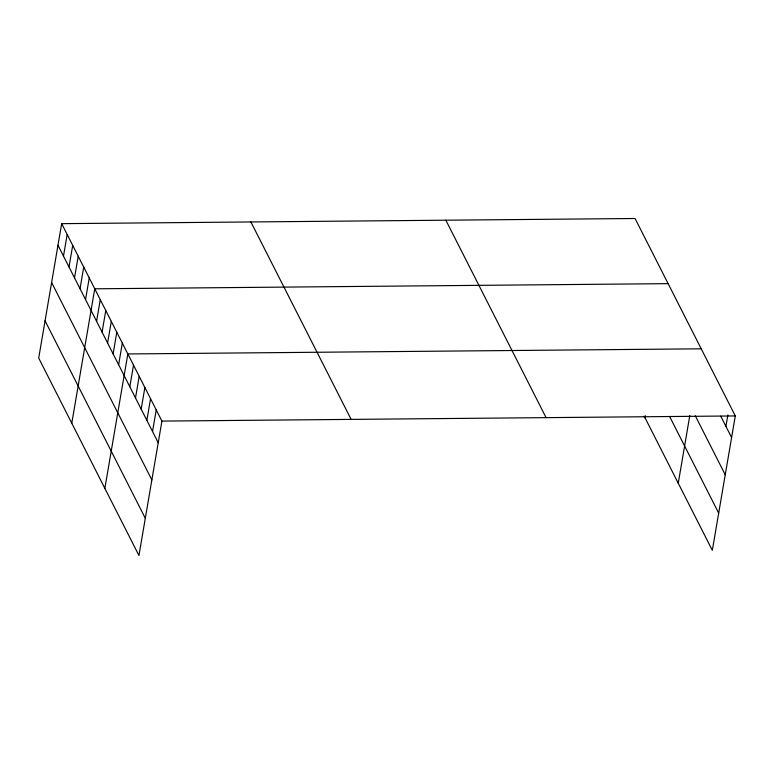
<?xml version="1.0" encoding="UTF-8"?>
<svg xmlns="http://www.w3.org/2000/svg" width="774" height="774" viewBox="0 0 774 774"><rect width="100%" height="100%" fill="white"/><g stroke="black" fill="none" stroke-linecap="round" stroke-linejoin="round"><path stroke-width="1.16" d="M61.678 223.657L38.7 358.062L138.943 555.5L161.921 421.095L61.678 223.657L635.057 218.5L735.3 415.938L712.322 550.343L644.161 416.083M63.487 256.146L67.183 234.512M69.002 267.001L72.698 245.377M74.517 277.856L78.213 256.233M80.032 288.721L83.727 267.098M85.546 299.577L89.242 277.953M71.779 423.214L94.757 288.808L668.136 283.652M96.576 321.297L100.272 299.673M102.081 332.152L105.777 310.529M107.596 343.008L111.292 321.384M113.11 353.873L116.806 332.249M118.625 364.728L122.321 343.105M104.858 488.375L127.836 353.96L701.215 348.813M129.819 386.777L133.515 365.154M135.498 397.962L139.194 376.338M141.178 409.156L144.873 387.532M146.857 420.34L150.553 398.716M152.536 431.524L156.242 409.901M645.168 418.057L645.564 415.735M678.247 483.218L689.808 415.541M725.925 426.377L727.87 414.99M161.921 421.095L735.3 415.938M720.758 416.199L731.604 437.562M695.294 415.793L725.238 474.781M669.568 416.383L718.688 513.123M445.843 220.203L546.086 417.641M250.892 221.954L351.135 419.392M57.982 245.281L158.225 442.718M51.616 282.5L151.859 479.938M45.066 320.842L145.309 518.28"/></g></svg>
